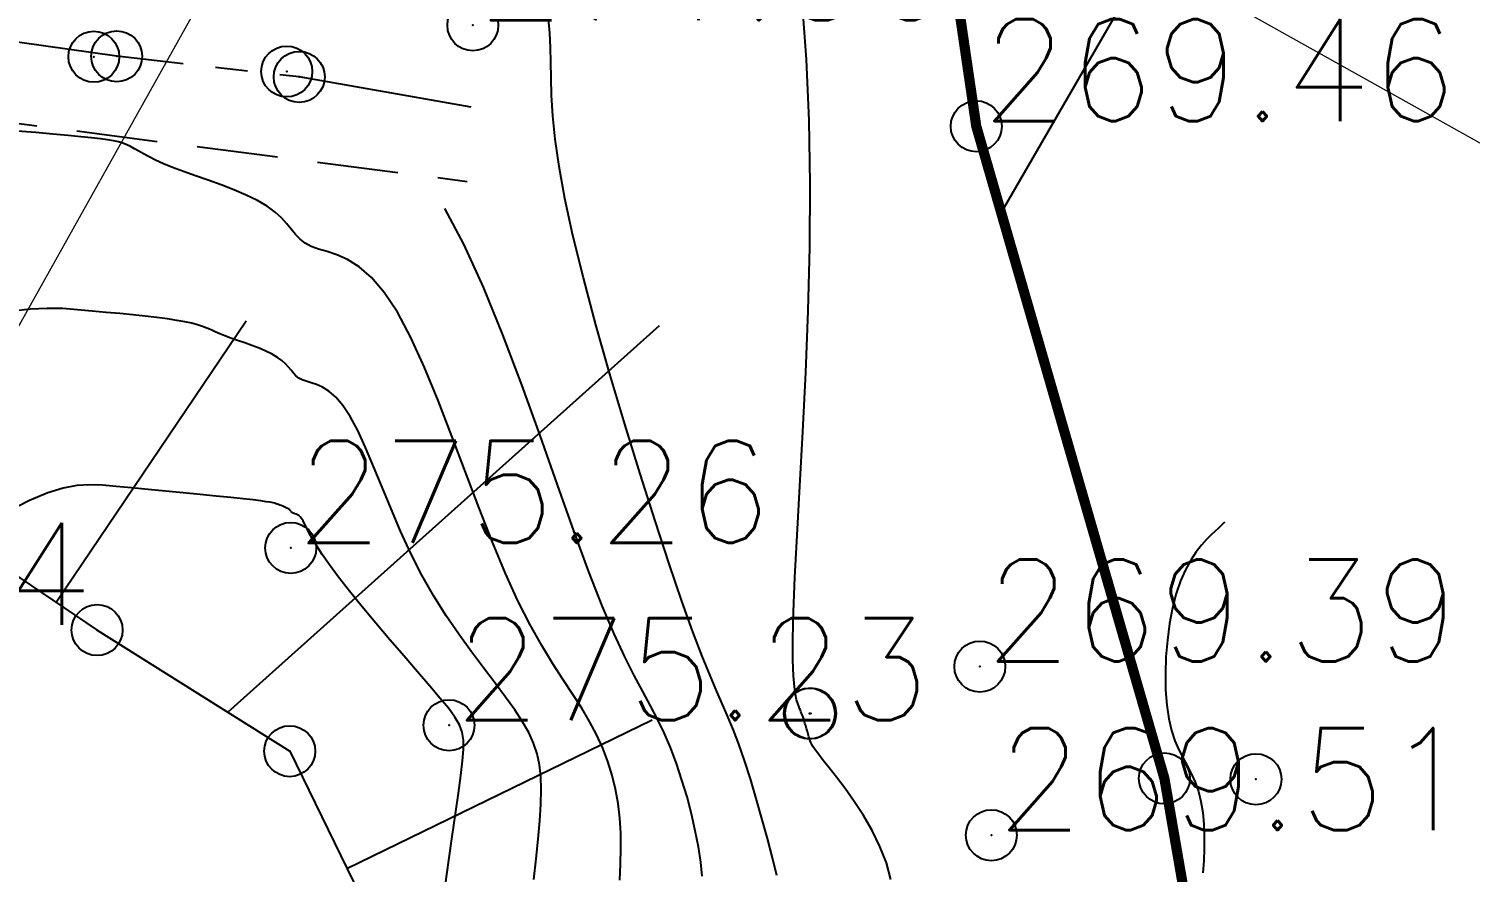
# Model space of a CAD drawing. Header units: millimetres. Extents: x 524954 to 526204, y 9523489 to 9524010.
# Drawn here: x 525323.68 to 525337.82, y 9523748.56 to 9523756.83 of the extents above; entities that cross this region are included whole.
import ezdxf
from ezdxf.enums import TextEntityAlignment as Align

# ---------------------------------------------------------------- set-up
doc = ezdxf.new("R2010")
doc.units = ezdxf.units.MM
doc.header["$PDMODE"] = 32
doc.header["$PDSIZE"] = 0.5
for name, pattern in [('ACAD_ISO12W100', [21, 12, -3, 0, -3, 0, -3]), ('AXES2', [28.575, 19.05, -3.175, 3.175, -3.175]), ('CACHE2', [4.7625, 3.175, -1.5875])]:
    doc.linetypes.add(name, pattern=pattern)
for name, color, linetype in [('Bord Fleuve', 4, 'ACAD_ISO12W100'), ('Caniveau', 5, 'CACHE2'), ('CN_01_00', 3, 'Continuous'), ('CN_02_00', 4, 'Continuous'), ('CN_05_00', 6, 'Continuous'), ('CN_10_00', 1, 'Continuous'), ('Haut_Talus', 30, 'Continuous'), ('Route - Bretelle de sortie - Construction', 7, 'Continuous'), ('Talus', 2, 'Continuous'), ('TopoAlt', 3, 'Continuous'), ('TOPOJIS', 7, 'Continuous')]:
    doc.layers.add(name, color=color, linetype=linetype)
doc.styles.add('Cotation', font='arial.ttf')
doc.styles.add('Simplex 1.0', font='Simplex.shx', dxfattribs={"width": 0.99, "height": 1})
doc.dimstyles.new('BRAZZAVILLE', dxfattribs={"dimtxt": 0.15, "dimasz": 0.2, "dimexe": 0.5, "dimexo": 0.5, "dimgap": 0.5, "dimtad": 0, "dimzin": 0, "dimdsep": 46, "dimtxsty": 'Cotation', "dimsah": 1, "dimcen": 0.1, "dimse1": 1, "dimse2": 1, "dimclrd": 1, "dimclre": 256, "dimclrt": 1, "dimaunit": 2, "dimazin": 0, "dimtfac": 1, "dimtdec": 4, "dimtofl": 0, "dimtmove": 0, "dimatfit": 1, "dimfxl": 1, "dimtolj": 1, "dimtzin": 0, "dimlwd": 0, "dimlwe": 0, "dimarcsym": 0})

# ---------------------------------------------------------------- blocks, each defined once
blk = doc.blocks.new('TCPOINT M')
at = {"color": 0}
blk.add_point((0, 0), dxfattribs=at)
at = {"layer": 'TopoAlt', "style": 'Simplex 1.0', "width": 0.99}
blk.add_attdef('ALT', (0.15, 0.15), '', height=1, dxfattribs=at)
blk = doc.blocks.new('*D60')
at = {"layer": 'Defpoints', "color": 0, "transparency": 16777216}
for p in [(525388.854, 9523727.219), (525304.654, 9523720.088), (525365.743, 9523685.911)]:
    blk.add_point(p, dxfattribs=at)
at = {"layer": 'Route - Bretelle de sortie - Construction', "color": 1, "lineweight": 0, "transparency": 16777216}
for p, q in [((525304.898, 9523720.524), (525328.009, 9523761.833)), ((525330.383, 9523759.932), (525351.47, 9523748.134)), ((525386.236, 9523728.684), (525365.149, 9523740.481)), ((525365.987, 9523686.347), (525389.098, 9523727.656))]:
    blk.add_line(p, q, dxfattribs=at)
at = {"layer": 'Route - Bretelle de sortie - Construction', "color": 1, "transparency": 16777216}
for points in [[(525330.627, 9523760.368), (525330.138, 9523759.495), (525327.764, 9523761.396)], [(525386.48, 9523729.12), (525385.992, 9523728.248), (525388.854, 9523727.219)]]:
    blk.add_solid(points, dxfattribs=at)
at = {"layer": 'Route - Bretelle de sortie - Construction', "color": 1, "transparency": 16777216, "insert": (525358.309, 9523744.308), "char_height": 3, "attachment_point": 5, "rotation": 330.7746, "style": 'Cotation'}
blk.add_mtext('\\A1;Biseau\\P70.00 m', dxfattribs=at)

msp = doc.modelspace()

# ---------------------------------------------------------------- hatches: boundary and pattern name
at = {"layer": 'Bord Fleuve', "ltscale": 0.5}
h = msp.add_hatch(dxfattribs=at)
h.set_pattern_fill('ANSI33', color=135, scale=2, angle=15, style=0)
edge = h.paths.add_edge_path()
edge.add_line((525439.351, 9523820.38), (525429.428, 9523796.02))
edge.add_line((525429.428, 9523796.02), (525428.884, 9523788.101))
edge.add_line((525428.884, 9523788.101), (525428.353, 9523783.613))
edge.add_line((525428.353, 9523783.613), (525432.345, 9523771.044))
edge.add_line((525432.345, 9523771.044), (525425.155, 9523761.396))
edge.add_line((525425.155, 9523761.396), (525425.603, 9523757.857))
edge.add_line((525425.603, 9523757.857), (525425.392, 9523752.767))
edge.add_line((525425.392, 9523752.767), (525425.531, 9523737.269))
edge.add_line((525425.531, 9523737.269), (525420.173, 9523734.242))
edge.add_line((525420.173, 9523734.242), (525409.231, 9523730.837))
edge.add_line((525409.231, 9523730.837), (525403.15, 9523725.262))
edge.add_line((525403.15, 9523725.262), (525399.312, 9523719.279))
edge.add_line((525399.312, 9523719.279), (525398.471, 9523717.204))
edge.add_line((525398.471, 9523717.204), (525387.323, 9523716.767))
edge.add_line((525387.323, 9523716.767), (525379.743, 9523715.417))
edge.add_line((525439.351, 9523820.38), (525412.029, 9523831.392))
edge.add_line((525412.029, 9523831.392), (525397.674, 9523844.829))
edge.add_line((525397.674, 9523844.829), (525370.042, 9523852.892))
edge.add_line((525370.042, 9523852.892), (525354.138, 9523871.224))
edge.add_line((525335.046, 9523740.934), (525335.464, 9523745.788))
edge.add_line((525335.464, 9523745.788), (525334.824, 9523749.483))
edge.add_line((525334.824, 9523749.483), (525332.978, 9523755.879))
edge.add_line((525332.978, 9523755.879), (525332.09, 9523761.937))
edge.add_line((525332.09, 9523761.937), (525333.482, 9523768.659))
edge.add_line((525333.482, 9523768.659), (525335.755, 9523783.426))
edge.add_line((525335.755, 9523783.426), (525345.567, 9523814.167))
edge.add_line((525345.567, 9523814.167), (525355.202, 9523841.723))
edge.add_line((525355.202, 9523841.723), (525358.159, 9523858.254))
edge.add_line((525358.159, 9523858.254), (525357.891, 9523860.435))
edge.add_line((525357.891, 9523860.435), (525354.138, 9523871.224))
edge.add_line((525335.072, 9523740.932), (525368.644, 9523722.072))
edge.add_line((525368.644, 9523722.072), (525369.749, 9523720.981))
edge.add_line((525369.749, 9523720.981), (525379.743, 9523715.417))

# ---------------------------------------------------------------- linework, layer by layer
at = {"layer": 'Bord Fleuve', "ltscale": 0.35, "const_width": 0.1, "flags": 128}
msp.add_lwpolyline([(525335.046, 9523740.934), (525335.464, 9523745.788), (525334.824, 9523749.483), (525332.978, 9523755.879), (525332.09, 9523761.937), (525333.482, 9523768.659), (525335.755, 9523783.426), (525345.567, 9523814.167), (525355.202, 9523841.723), (525358.159, 9523858.254), (525357.891, 9523860.435), (525354.138, 9523871.224)], dxfattribs=at)
at = {"layer": 'Caniveau', "color": 4, "linetype": 'AXES2', "ltscale": 0.1, "flags": 128}
msp.add_lwpolyline([(525328.021, 9523756.065), (525326.334, 9523756.363), (525324.543, 9523756.565), (525322.083, 9523756.914), (525312.316, 9523756.253), (525302.284, 9523759.06), (525294.189, 9523763.894)], dxfattribs=at)
at = {"layer": 'Caniveau', "ltscale": 0.25, "flags": 128}
msp.add_lwpolyline([(525310.729, 9523753.366), (525313.314, 9523755.593), (525321.755, 9523756.142), (525327.982, 9523755.338)], dxfattribs=at)
at = {"layer": 'CN_01_00', "flags": 128}
for points, elevation in [([(525331.022, 9523748.531), (525330.978, 9523748.704), (525330.929, 9523748.892), (525330.875, 9523749.089), (525330.819, 9523749.286), (525330.761, 9523749.478), (525330.704, 9523749.658), (525330.649, 9523749.818), (525330.596, 9523749.956), (525330.545, 9523750.079), (525330.491, 9523750.202), (525330.432, 9523750.335), (525330.366, 9523750.491), (525330.288, 9523750.683), (525330.197, 9523750.922), (525330.09, 9523751.221), (525329.965, 9523751.587), (525329.826, 9523752.009), (525329.679, 9523752.471), (525329.529, 9523752.956), (525329.383, 9523753.449), (525329.246, 9523753.933), (525329.123, 9523754.391), (525329.02, 9523754.808), (525328.942, 9523755.171), (525328.885, 9523755.483), (525328.847, 9523755.751), (525328.823, 9523755.981), (525328.81, 9523756.18), (525328.805, 9523756.354), (525328.802, 9523756.509), (525328.8, 9523756.653), (525328.793, 9523756.792), (525328.781, 9523756.933)], 271), ([(525329.479, 9523748.486), (525329.488, 9523748.642), (525329.491, 9523748.796), (525329.489, 9523748.946), (525329.48, 9523749.093), (525329.463, 9523749.236), (525329.438, 9523749.376), (525329.404, 9523749.513), (525329.362, 9523749.648), (525329.312, 9523749.781), (525329.252, 9523749.912), (525329.183, 9523750.042), (525329.106, 9523750.172), (525329.019, 9523750.306), (525328.925, 9523750.45), (525328.823, 9523750.608), (525328.714, 9523750.786), (525328.6, 9523750.989), (525328.481, 9523751.223), (525328.357, 9523751.492), (525328.23, 9523751.799), (525328.099, 9523752.134), (525327.966, 9523752.486), (525327.832, 9523752.841), (525327.698, 9523753.188), (525327.563, 9523753.514), (525327.429, 9523753.807), (525327.297, 9523754.056), (525327.168, 9523754.25), (525327.042, 9523754.395), (525326.922, 9523754.499), (525326.809, 9523754.571), (525326.703, 9523754.619), (525326.607, 9523754.651), (525326.523, 9523754.675), (525326.451, 9523754.7), (525326.391, 9523754.732), (525326.342, 9523754.772), (525326.298, 9523754.818), (525326.256, 9523754.87), (525326.211, 9523754.924), (525326.159, 9523754.981), (525326.097, 9523755.038), (525326.019, 9523755.095), (525325.924, 9523755.15), (525325.814, 9523755.203), (525325.694, 9523755.254), (525325.568, 9523755.303), (525325.44, 9523755.349), (525325.315, 9523755.394), (525325.198, 9523755.436), (525325.092, 9523755.475), (525325.002, 9523755.512), (525324.925, 9523755.547), (525324.861, 9523755.579), (525324.806, 9523755.609), (525324.759, 9523755.635), (525324.717, 9523755.659), (525324.679, 9523755.68), (525324.641, 9523755.698), (525324.603, 9523755.713), (525324.561, 9523755.726), (525324.512, 9523755.736), (525324.454, 9523755.746), (525324.383, 9523755.755), (525324.297, 9523755.765), (525324.192, 9523755.775), (525324.066, 9523755.788), (525323.917, 9523755.802), (525323.749, 9523755.817), (525323.567, 9523755.83)], 273), ([(525335.413, 9523751.992), (525335.413, 9523751.992), (525335.412, 9523751.991), (525335.408, 9523751.988), (525335.402, 9523751.982), (525335.391, 9523751.972), (525335.374, 9523751.956), (525335.352, 9523751.935), (525335.321, 9523751.907), (525335.283, 9523751.871), (525335.238, 9523751.826), (525335.188, 9523751.771), (525335.136, 9523751.704), (525335.083, 9523751.624), (525335.031, 9523751.53), (525334.983, 9523751.422), (525334.939, 9523751.297), (525334.903, 9523751.156), (525334.874, 9523751.002), (525334.853, 9523750.84), (525334.839, 9523750.675), (525334.834, 9523750.51), (525334.836, 9523750.351), (525334.847, 9523750.202), (525334.866, 9523750.068), (525334.894, 9523749.952), (525334.928, 9523749.851), (525334.967, 9523749.762), (525335.008, 9523749.681), (525335.05, 9523749.604), (525335.09, 9523749.526), (525335.127, 9523749.445), (525335.158, 9523749.356), (525335.182, 9523749.256), (525335.2, 9523749.148), (525335.21, 9523749.033), (525335.215, 9523748.914), (525335.215, 9523748.793), (525335.21, 9523748.674), (525335.201, 9523748.558)], 269)]:
    msp.add_lwpolyline(points, dxfattribs=dict(at, elevation=elevation))
at = {"layer": 'CN_02_00', "flags": 128}
for points, elevation in [([(525330.289, 9523748.525), (525330.274, 9523748.663), (525330.251, 9523748.812), (525330.221, 9523748.97), (525330.183, 9523749.134), (525330.14, 9523749.301), (525330.09, 9523749.467), (525330.036, 9523749.629), (525329.978, 9523749.785), (525329.916, 9523749.93), (525329.851, 9523750.064), (525329.781, 9523750.195), (525329.705, 9523750.334), (525329.621, 9523750.491), (525329.528, 9523750.676), (525329.424, 9523750.901), (525329.307, 9523751.175), (525329.176, 9523751.509), (525329.029, 9523751.91), (525328.869, 9523752.361), (525328.698, 9523752.845), (525328.518, 9523753.343), (525328.332, 9523753.834), (525328.142, 9523754.3), (525327.95, 9523754.721), (525327.764, 9523755.071)], 272), ([(525328.637, 9523748.49), (525328.658, 9523748.693), (525328.678, 9523748.886), (525328.694, 9523749.066), (525328.705, 9523749.229), (525328.709, 9523749.373), (525328.705, 9523749.501), (525328.692, 9523749.617), (525328.669, 9523749.725), (525328.634, 9523749.829), (525328.587, 9523749.932), (525328.526, 9523750.039), (525328.451, 9523750.154), (525328.36, 9523750.28), (525328.257, 9523750.417), (525328.144, 9523750.566), (525328.024, 9523750.725), (525327.901, 9523750.896), (525327.776, 9523751.078), (525327.655, 9523751.271), (525327.538, 9523751.475), (525327.43, 9523751.688), (525327.329, 9523751.907), (525327.235, 9523752.126), (525327.147, 9523752.339), (525327.064, 9523752.542), (525326.984, 9523752.728), (525326.908, 9523752.894), (525326.835, 9523753.032), (525326.762, 9523753.141), (525326.692, 9523753.222), (525326.625, 9523753.28), (525326.562, 9523753.32), (525326.503, 9523753.346), (525326.45, 9523753.364), (525326.403, 9523753.378), (525326.362, 9523753.391), (525326.329, 9523753.409), (525326.302, 9523753.432), (525326.277, 9523753.458), (525326.254, 9523753.486), (525326.229, 9523753.517), (525326.2, 9523753.548), (525326.165, 9523753.58), (525326.122, 9523753.612), (525326.069, 9523753.643), (525326.008, 9523753.672), (525325.941, 9523753.701), (525325.87, 9523753.728), (525325.799, 9523753.754), (525325.73, 9523753.778), (525325.664, 9523753.802), (525325.605, 9523753.824), (525325.555, 9523753.844), (525325.51, 9523753.864), (525325.469, 9523753.882), (525325.428, 9523753.9), (525325.385, 9523753.916), (525325.337, 9523753.932), (525325.28, 9523753.947), (525325.213, 9523753.961), (525325.133, 9523753.975), (525325.041, 9523753.989), (525324.937, 9523754.002), (525324.824, 9523754.015), (525324.703, 9523754.028), (525324.574, 9523754.041), (525324.44, 9523754.054), (525324.302, 9523754.067), (525324.16, 9523754.08), (525324.013, 9523754.09), (525323.86, 9523754.093), (525323.697, 9523754.086), (525323.523, 9523754.065)], 274)]:
    msp.add_lwpolyline(points, dxfattribs=dict(at, elevation=elevation))
at = {"layer": 'CN_05_00', "elevation": 275, "flags": 128}
msp.add_lwpolyline([(525327.77, 9523748.447), (525327.803, 9523748.68), (525327.836, 9523748.912), (525327.868, 9523749.134), (525327.896, 9523749.337), (525327.92, 9523749.512), (525327.938, 9523749.654), (525327.947, 9523749.767), (525327.946, 9523749.859), (525327.933, 9523749.938), (525327.906, 9523750.01), (525327.862, 9523750.084), (525327.801, 9523750.167), (525327.718, 9523750.266), (525327.615, 9523750.388), (525327.495, 9523750.528), (525327.363, 9523750.681), (525327.225, 9523750.843), (525327.087, 9523751.006), (525326.953, 9523751.167), (525326.828, 9523751.319), (525326.72, 9523751.457), (525326.63, 9523751.577), (525326.559, 9523751.68), (525326.504, 9523751.766), (525326.462, 9523751.837), (525326.43, 9523751.896), (525326.406, 9523751.943), (525326.387, 9523751.98), (525326.372, 9523752.009), (525326.357, 9523752.031), (525326.342, 9523752.048), (525326.329, 9523752.06), (525326.316, 9523752.068), (525326.303, 9523752.074), (525326.292, 9523752.077), (525326.283, 9523752.08), (525326.274, 9523752.083), (525326.268, 9523752.087), (525326.262, 9523752.091), (525326.257, 9523752.097), (525326.252, 9523752.103), (525326.247, 9523752.109), (525326.241, 9523752.115), (525326.234, 9523752.122), (525326.225, 9523752.129), (525326.214, 9523752.135), (525326.201, 9523752.141), (525326.187, 9523752.147), (525326.173, 9523752.152), (525326.158, 9523752.158), (525326.144, 9523752.163), (525326.13, 9523752.168), (525326.118, 9523752.172), (525326.107, 9523752.177), (525326.095, 9523752.181), (525326.077, 9523752.186), (525326.05, 9523752.191), (525326.011, 9523752.197), (525325.956, 9523752.205), (525325.882, 9523752.214), (525325.785, 9523752.224), (525325.663, 9523752.237), (525325.52, 9523752.252), (525325.362, 9523752.267), (525325.194, 9523752.284), (525325.022, 9523752.3), (525324.852, 9523752.317), (525324.689, 9523752.332), (525324.538, 9523752.347), (525324.403, 9523752.358), (525324.278, 9523752.363), (525324.152, 9523752.356), (525324.018, 9523752.331), (525323.866, 9523752.284), (525323.686, 9523752.208), (525323.471, 9523752.099)], dxfattribs=at)
at = {"layer": 'CN_10_00', "elevation": 270, "flags": 128}
msp.add_lwpolyline([(525332.139, 9523748.49), (525332.096, 9523748.654), (525332.033, 9523748.815), (525331.956, 9523748.971), (525331.87, 9523749.119), (525331.78, 9523749.257), (525331.69, 9523749.383), (525331.607, 9523749.494), (525331.534, 9523749.587), (525331.477, 9523749.66), (525331.433, 9523749.717), (525331.401, 9523749.76), (525331.378, 9523749.792), (525331.363, 9523749.816), (525331.353, 9523749.834), (525331.347, 9523749.851), (525331.341, 9523749.87), (525331.335, 9523749.891), (525331.328, 9523749.916), (525331.321, 9523749.943), (525331.313, 9523749.971), (525331.305, 9523749.999), (525331.297, 9523750.026), (525331.289, 9523750.051), (525331.282, 9523750.073), (525331.276, 9523750.092), (525331.27, 9523750.108), (525331.264, 9523750.122), (525331.258, 9523750.136), (525331.252, 9523750.152), (525331.245, 9523750.17), (525331.236, 9523750.192), (525331.226, 9523750.219), (525331.215, 9523750.254), (525331.204, 9523750.305), (525331.193, 9523750.381), (525331.184, 9523750.49), (525331.179, 9523750.643), (525331.179, 9523750.849), (525331.185, 9523751.116), (525331.198, 9523751.454), (525331.22, 9523751.868), (525331.247, 9523752.349), (525331.276, 9523752.885), (525331.304, 9523753.463), (525331.328, 9523754.069), (525331.344, 9523754.692), (525331.348, 9523755.319), (525331.338, 9523755.936), (525331.311, 9523756.533), (525331.269, 9523757.106)], dxfattribs=at)
at = {"layer": 'Haut_Talus', "flags": 128}
msp.add_lwpolyline([(525321.809, 9523756.145), (525321.95, 9523752.56), (525324.351, 9523750.938), (525326.241, 9523749.75), (525327.367, 9523747.441), (525327.402, 9523745.038)], dxfattribs=at)
at = {"layer": 'Talus'}
for p, q in [((525323.949, 9523751.21), (525325.814, 9523753.972)), ((525325.633, 9523750.132), (525329.868, 9523753.925)), ((525326.803, 9523748.598), (525329.799, 9523750.058))]:
    msp.add_line(p, q, dxfattribs=at)

# ---------------------------------------------------------------- block references
at = {"layer": 'TOPOJIS'}
ref = msp.add_blockref('TCPOINT M', (525328.038, 9523756.869, 271.3), dxfattribs=at)
ref.add_attrib('ALT', '271.30', (525328.088, 9523756.919, 271.3), dxfattribs={"layer": 'TopoAlt', "height": 1, "style": 'Simplex 1.0', "width": 0.99})
ref = msp.add_blockref('TCPOINT M', (525332.978, 9523755.879, 269.46), dxfattribs=at)
ref.add_attrib('ALT', '269.46', (525333.028, 9523755.929, 269.46), dxfattribs={"layer": 'TopoAlt', "height": 1, "style": 'Simplex 1.0', "width": 0.99})
for p in [(525324.319, 9523756.561, 272.53), (525324.543, 9523756.565, 272.36), (525326.212, 9523756.416, 272.13), (525326.334, 9523756.363, 271.61), (525331.34, 9523750.119, 269.9), (525331.353, 9523750.12, 269.89), (525326.241, 9523749.75, 275.79), (525334.824, 9523749.483, 269.18), (525335.722, 9523749.475, 268.79)]:
    msp.add_blockref('TCPOINT M', p, dxfattribs=at)
ref = msp.add_blockref('TCPOINT M', (525326.251, 9523751.743, 275.26), dxfattribs=at)
ref.add_attrib('ALT', '275.26', (525326.301, 9523751.793, 275.26), dxfattribs={"layer": 'TopoAlt', "height": 1, "style": 'Simplex 1.0', "width": 0.99})
ref = msp.add_blockref('TCPOINT M', (525324.351, 9523750.938, 275.84), dxfattribs=at)
ref.add_attrib('ALT', '275.84', dxfattribs={"layer": 'TopoAlt', "height": 1, "style": 'Simplex 1.0', "width": 0.99}).set_placement((525324.301, 9523750.988, 275.84), align=Align.RIGHT)
ref = msp.add_blockref('TCPOINT M', (525333.013, 9523750.58, 269.39), dxfattribs=at)
ref.add_attrib('ALT', '269.39', (525333.063, 9523750.63, 269.39), dxfattribs={"layer": 'TopoAlt', "height": 1, "style": 'Simplex 1.0', "width": 0.99})
ref = msp.add_blockref('TCPOINT M', (525327.804, 9523750.004, 275.23), dxfattribs=at)
ref.add_attrib('ALT', '275.23', (525327.854, 9523750.054, 275.23), dxfattribs={"layer": 'TopoAlt', "height": 1, "style": 'Simplex 1.0', "width": 0.99})
ref = msp.add_blockref('TCPOINT M', (525333.126, 9523748.926, 269.51), dxfattribs=at)
ref.add_attrib('ALT', '269.51', (525333.176, 9523748.976, 269.51), dxfattribs={"layer": 'TopoAlt', "height": 1, "style": 'Simplex 1.0', "width": 0.99})

# ---------------------------------------------------------------- dimensions: what is measured, and where the dimension line sits
at = {"layer": 'Route - Bretelle de sortie - Construction'}
dim = msp.add_aligned_dim(p1=(525304.654, 9523720.088), p2=(525365.743, 9523685.911), distance=47.334, text='Biseau\\P<> m', dimstyle='BRAZZAVILLE', override={"dimtxt": 3, "dimasz": 3, "dimse1": 0, "dimse2": 0, "dimclre": 1}, dxfattribs=at)
dim.commit()
dim.dimension.update_dxf_attribs({"geometry": '*D60', "text_midpoint": (525358.309, 9523744.308)})

doc.saveas('drawing.dxf')
